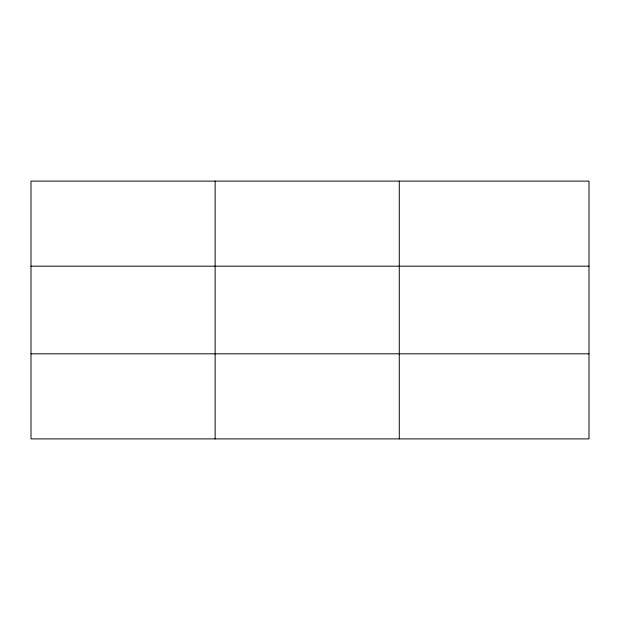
<?xml version="1.0" encoding="UTF-8"?>
<svg xmlns="http://www.w3.org/2000/svg" width="620" height="620" viewBox="0 0 620 620"><rect width="100%" height="100%" fill="white"/><g stroke="black" fill="none" stroke-linecap="round" stroke-linejoin="round"><path stroke-width="0.93" d="M215.14 181.11L215.14 438.89M399.28 181.11L399.28 438.89M589 353.819L589 438.89L31 438.89L31 181.11L589 181.11L589 353.819L31 353.819M31 266.181L589 266.181"/></g></svg>
